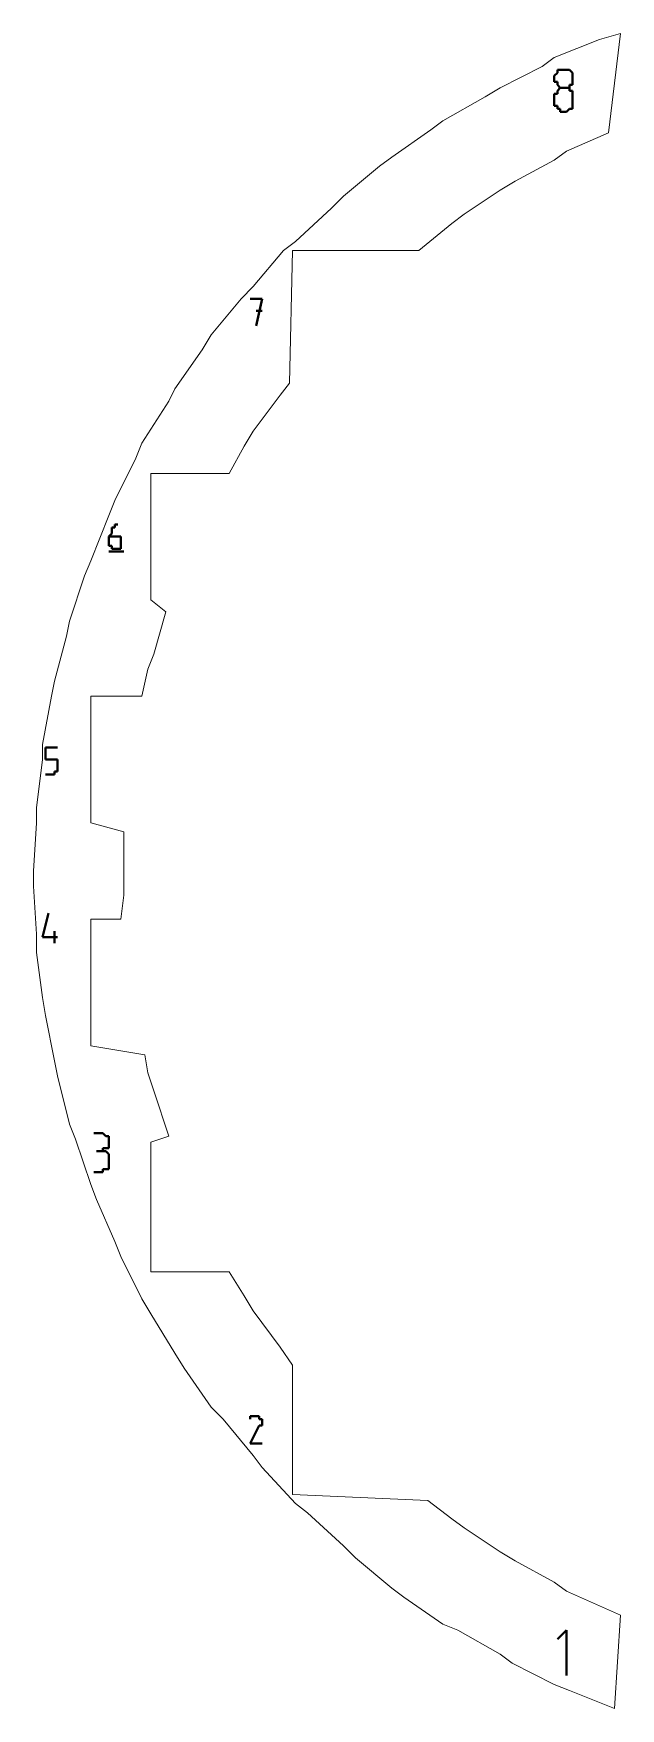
# Model space of a CAD drawing. Header units: centimetres. Extents: x -9.7 to 9.7, y -12.3 to 12.3.
# Drawn here: x -9.66 to -7.71, y 6.6 to 12.16 of the extents above; entities that cross this region are included whole.
import ezdxf

# ---------------------------------------------------------------- set-up
doc = ezdxf.new("R2010")
doc.units = ezdxf.units.CM
doc.header["$MEASUREMENT"] = 0
doc.layers.add('layer 1', color=7, linetype='Continuous')

msp = doc.modelspace()

# ---------------------------------------------------------------- linework, layer by layer
at = {"layer": 'layer 1', "color": 5, "lineweight": 13}
for points in [[(-7.77557, 12.13538), (-7.77557, 12.13538), (-7.92558, 12.07532), (-7.92558, 12.07532)], [(-7.70572, 12.15549), (-7.70572, 12.15549), (-7.77557, 12.13538), (-7.77557, 12.13538)], [(-7.74567, 11.82529), (-7.74567, 11.82529), (-7.70572, 12.15549), (-7.70572, 12.15549)], [(-7.92558, 12.07532), (-7.92558, 12.07532), (-7.96554, 12.04542), (-7.96554, 12.04542)], [(-7.96554, 12.04542), (-7.96554, 12.04542), (-8.10577, 11.97531), (-8.10577, 11.97531)], [(-8.10577, 11.97531), (-8.10577, 11.97531), (-8.15577, 11.94541), (-8.15577, 11.94541)], [(-8.15577, 11.94541), (-8.15577, 11.94541), (-8.29574, 11.86524), (-8.29574, 11.86524)], [(-8.29574, 11.86524), (-8.29574, 11.86524), (-8.33569, 11.83534), (-8.33569, 11.83534)], [(-8.33569, 11.83534), (-8.33569, 11.83534), (-8.4656, 11.74538), (-8.4656, 11.74538)], [(-7.88563, 11.76523), (-7.88563, 11.76523), (-7.74567, 11.82529), (-7.74567, 11.82529)], [(-8.4656, 11.74538), (-8.4656, 11.74538), (-8.50582, 11.71522), (-8.50582, 11.71522)], [(-8.05576, 11.66548), (-8.05576, 11.66548), (-7.92558, 11.73533), (-7.92558, 11.73533)], [(-7.92558, 11.73533), (-7.92558, 11.73533), (-7.88563, 11.76523), (-7.88563, 11.76523)], [(-8.50582, 11.71522), (-8.50582, 11.71522), (-8.62567, 11.61547), (-8.62567, 11.61547)], [(-8.22562, 11.55541), (-8.22562, 11.55541), (-8.10577, 11.63532), (-8.10577, 11.63532)], [(-8.10577, 11.63532), (-8.10577, 11.63532), (-8.05576, 11.66548), (-8.05576, 11.66548)], [(-8.66562, 11.57526), (-8.66562, 11.57526), (-8.78574, 11.46545), (-8.78574, 11.46545)], [(-8.62567, 11.61547), (-8.62567, 11.61547), (-8.66562, 11.57526), (-8.66562, 11.57526)], [(-8.37564, 11.43529), (-8.37564, 11.43529), (-8.26557, 11.52525), (-8.26557, 11.52525)], [(-8.26557, 11.52525), (-8.26557, 11.52525), (-8.22562, 11.55541), (-8.22562, 11.55541)], [(-8.78574, 11.46545), (-8.78574, 11.46545), (-8.8257, 11.43529), (-8.8257, 11.43529)], [(-8.8257, 11.43529), (-8.8257, 11.43529), (-8.92571, 11.31544), (-8.92571, 11.31544)], [(-8.80559, 10.99529), (-8.80559, 10.99529), (-8.7958, 11.43529), (-8.7958, 11.43529)], [(-8.7958, 11.43529), (-8.7958, 11.43529), (-8.37564, 11.43529), (-8.37564, 11.43529)], [(-8.92571, 11.31544), (-8.92571, 11.31544), (-8.96566, 11.27522), (-8.96566, 11.27522)], [(-8.96566, 11.27522), (-8.96566, 11.27522), (-9.06567, 11.15536), (-9.06567, 11.15536)], [(-9.06567, 11.15536), (-9.06567, 11.15536), (-9.09584, 11.10536), (-9.09584, 11.10536)], [(-9.09584, 11.10536), (-9.09584, 11.10536), (-9.18579, 10.97545), (-9.18579, 10.97545)], [(-9.18579, 10.97545), (-9.18579, 10.97545), (-9.20564, 10.93523), (-9.20564, 10.93523)], [(-8.92571, 10.83522), (-8.92571, 10.83522), (-8.83575, 10.95534), (-8.83575, 10.95534)], [(-8.83575, 10.95534), (-8.83575, 10.95534), (-8.80559, 10.99529), (-8.80559, 10.99529)], [(-9.20564, 10.93523), (-9.20564, 10.93523), (-9.29586, 10.79526), (-9.29586, 10.79526)], [(-9.29586, 10.79526), (-9.29586, 10.79526), (-9.31571, 10.74526), (-9.31571, 10.74526)], [(-8.95561, 10.78521), (-8.95561, 10.78521), (-8.92571, 10.83522), (-8.92571, 10.83522)], [(-9.31571, 10.74526), (-9.31571, 10.74526), (-9.38582, 10.60529), (-9.38582, 10.60529)], [(-9.00561, 10.69525), (-9.00561, 10.69525), (-8.95561, 10.78521), (-8.95561, 10.78521)], [(-9.2657, 10.27536), (-9.2657, 10.27536), (-9.2657, 10.69525), (-9.2657, 10.69525)], [(-9.2657, 10.69525), (-9.2657, 10.69525), (-9.00561, 10.69525), (-9.00561, 10.69525)], [(-9.38582, 10.60529), (-9.38582, 10.60529), (-9.40566, 10.55529), (-9.40566, 10.55529)], [(-9.40566, 10.55529), (-9.40566, 10.55529), (-9.46572, 10.40527), (-9.46572, 10.40527)], [(-9.46572, 10.40527), (-9.46572, 10.40527), (-9.48583, 10.35526), (-9.48583, 10.35526)], [(-9.48583, 10.35526), (-9.48583, 10.35526), (-9.53584, 10.20524), (-9.53584, 10.20524)], [(-9.21569, 10.23541), (-9.21569, 10.23541), (-9.2657, 10.27536), (-9.2657, 10.27536)], [(-9.25564, 10.09518), (-9.25564, 10.09518), (-9.21569, 10.23541), (-9.21569, 10.23541)], [(-9.53584, 10.20524), (-9.53584, 10.20524), (-9.54589, 10.15524), (-9.54589, 10.15524)], [(-9.54589, 10.15524), (-9.54589, 10.15524), (-9.58584, 10.00522), (-9.58584, 10.00522)], [(-9.27575, 10.04517), (-9.27575, 10.04517), (-9.25564, 10.09518), (-9.25564, 10.09518)], [(-9.29586, 9.95521), (-9.29586, 9.95521), (-9.27575, 10.04517), (-9.27575, 10.04517)], [(-9.5959, 9.95521), (-9.5959, 9.95521), (-9.6258, 9.7954), (-9.6258, 9.7954)], [(-9.58584, 10.00522), (-9.58584, 10.00522), (-9.5959, 9.95521), (-9.5959, 9.95521)], [(-9.46572, 9.53532), (-9.46572, 9.53532), (-9.46572, 9.95521), (-9.46572, 9.95521)], [(-9.46572, 9.95521), (-9.46572, 9.95521), (-9.29586, 9.95521), (-9.29586, 9.95521)], [(-9.6258, 9.7954), (-9.6258, 9.7954), (-9.6258, 9.7454), (-9.6258, 9.7454)], [(-9.6258, 9.7454), (-9.6258, 9.7454), (-9.64591, 9.58533), (-9.64591, 9.58533)], [(-9.64591, 9.58533), (-9.64591, 9.58533), (-9.64591, 9.53532), (-9.64591, 9.53532)], [(-9.64591, 9.53532), (-9.64591, 9.53532), (-9.65569, 9.37525), (-9.65569, 9.37525)], [(-9.35566, 9.50516), (-9.35566, 9.50516), (-9.46572, 9.53532), (-9.46572, 9.53532)], [(-9.35566, 9.44536), (-9.35566, 9.44536), (-9.35566, 9.50516), (-9.35566, 9.50516)], [(-9.35566, 9.29534), (-9.35566, 9.29534), (-9.35566, 9.44536), (-9.35566, 9.44536)], [(-9.65569, 9.37525), (-9.65569, 9.37525), (-9.65569, 9.32524), (-9.65569, 9.32524)], [(-9.65569, 9.32524), (-9.65569, 9.32524), (-9.64591, 9.16517), (-9.64591, 9.16517)], [(-9.36571, 9.21517), (-9.36571, 9.21517), (-9.35566, 9.29534), (-9.35566, 9.29534)], [(-9.46572, 8.79528), (-9.46572, 8.79528), (-9.46572, 9.21517), (-9.46572, 9.21517)], [(-9.46572, 9.21517), (-9.46572, 9.21517), (-9.36571, 9.21517), (-9.36571, 9.21517)], [(-9.64591, 9.16517), (-9.64591, 9.16517), (-9.64591, 9.10537), (-9.64591, 9.10537)], [(-9.64591, 9.10537), (-9.64591, 9.10537), (-9.6258, 8.95535), (-9.6258, 8.95535)], [(-9.6258, 8.95535), (-9.6258, 8.95535), (-9.61574, 8.89529), (-9.61574, 8.89529)], [(-9.61574, 8.89529), (-9.61574, 8.89529), (-9.58584, 8.74527), (-9.58584, 8.74527)], [(-9.28581, 8.76512), (-9.28581, 8.76512), (-9.46572, 8.79528), (-9.46572, 8.79528)], [(-9.58584, 8.74527), (-9.58584, 8.74527), (-9.57579, 8.69527), (-9.57579, 8.69527)], [(-9.27575, 8.70532), (-9.27575, 8.70532), (-9.28581, 8.76512), (-9.28581, 8.76512)], [(-9.57579, 8.69527), (-9.57579, 8.69527), (-9.53584, 8.53519), (-9.53584, 8.53519)], [(-9.25564, 8.64526), (-9.25564, 8.64526), (-9.27575, 8.70532), (-9.27575, 8.70532)], [(-9.20564, 8.49524), (-9.20564, 8.49524), (-9.25564, 8.64526), (-9.25564, 8.64526)], [(-9.53584, 8.53519), (-9.53584, 8.53519), (-9.51573, 8.48519), (-9.51573, 8.48519)], [(-9.51573, 8.48519), (-9.51573, 8.48519), (-9.46572, 8.33517), (-9.46572, 8.33517)], [(-9.2657, 8.47513), (-9.2657, 8.47513), (-9.20564, 8.49524), (-9.20564, 8.49524)], [(-9.2657, 8.04519), (-9.2657, 8.04519), (-9.2657, 8.47513), (-9.2657, 8.47513)], [(-9.46572, 8.33517), (-9.46572, 8.33517), (-9.44588, 8.28516), (-9.44588, 8.28516)], [(-9.44588, 8.28516), (-9.44588, 8.28516), (-9.38582, 8.1452), (-9.38582, 8.1452)], [(-9.38582, 8.1452), (-9.38582, 8.1452), (-9.36571, 8.09519), (-9.36571, 8.09519)], [(-9.36571, 8.09519), (-9.36571, 8.09519), (-9.29586, 7.95523), (-9.29586, 7.95523)], [(-9.00561, 8.04519), (-9.00561, 8.04519), (-9.2657, 8.04519), (-9.2657, 8.04519)], [(-8.95561, 7.96528), (-8.95561, 7.96528), (-9.00561, 8.04519), (-9.00561, 8.04519)], [(-9.29586, 7.95523), (-9.29586, 7.95523), (-9.2657, 7.90522), (-9.2657, 7.90522)], [(-8.92571, 7.91528), (-8.92571, 7.91528), (-8.95561, 7.96528), (-8.95561, 7.96528)], [(-9.2657, 7.90522), (-9.2657, 7.90522), (-9.18579, 7.77531), (-9.18579, 7.77531)], [(-8.83575, 7.79515), (-8.83575, 7.79515), (-8.92571, 7.91528), (-8.92571, 7.91528)], [(-8.7958, 7.73509), (-8.7958, 7.73509), (-8.83575, 7.79515), (-8.83575, 7.79515)], [(-9.18579, 7.77531), (-9.18579, 7.77531), (-9.15563, 7.7253), (-9.15563, 7.7253)], [(-8.7958, 7.30515), (-8.7958, 7.30515), (-8.7958, 7.73509), (-8.7958, 7.73509)], [(-9.15563, 7.7253), (-9.15563, 7.7253), (-9.06567, 7.59513), (-9.06567, 7.59513)], [(-9.06567, 7.59513), (-9.06567, 7.59513), (-9.02572, 7.55518), (-9.02572, 7.55518)], [(-9.02572, 7.55518), (-9.02572, 7.55518), (-8.92571, 7.43532), (-8.92571, 7.43532)], [(-8.92571, 7.43532), (-8.92571, 7.43532), (-8.89581, 7.3951), (-8.89581, 7.3951)], [(-8.89581, 7.3951), (-8.89581, 7.3951), (-8.78574, 7.27525), (-8.78574, 7.27525)], [(-8.34574, 7.2853), (-8.34574, 7.2853), (-8.7958, 7.30515), (-8.7958, 7.30515)], [(-8.26557, 7.22524), (-8.26557, 7.22524), (-8.34574, 7.2853), (-8.34574, 7.2853)], [(-8.78574, 7.27525), (-8.78574, 7.27525), (-8.74579, 7.24509), (-8.74579, 7.24509)], [(-8.74579, 7.24509), (-8.74579, 7.24509), (-8.62567, 7.13528), (-8.62567, 7.13528)], [(-8.22562, 7.19508), (-8.22562, 7.19508), (-8.26557, 7.22524), (-8.26557, 7.22524)], [(-8.10577, 7.11518), (-8.10577, 7.11518), (-8.22562, 7.19508), (-8.22562, 7.19508)], [(-8.62567, 7.13528), (-8.62567, 7.13528), (-8.58572, 7.09507), (-8.58572, 7.09507)], [(-8.58572, 7.09507), (-8.58572, 7.09507), (-8.4656, 6.99505), (-8.4656, 6.99505)], [(-8.05576, 7.08528), (-8.05576, 7.08528), (-8.10577, 7.11518), (-8.10577, 7.11518)], [(-7.92558, 7.01516), (-7.92558, 7.01516), (-8.05576, 7.08528), (-8.05576, 7.08528)], [(-7.88563, 6.98526), (-7.88563, 6.98526), (-7.92558, 7.01516), (-7.92558, 7.01516)], [(-8.4656, 6.99505), (-8.4656, 6.99505), (-8.42565, 6.96516), (-8.42565, 6.96516)], [(-8.42565, 6.96516), (-8.42565, 6.96516), (-8.29574, 6.8752), (-8.29574, 6.8752)], [(-7.70572, 6.9051), (-7.70572, 6.9051), (-7.88563, 6.98526), (-7.88563, 6.98526)], [(-7.72556, 6.59527), (-7.72556, 6.59527), (-7.70572, 6.9051), (-7.70572, 6.9051)], [(-8.29574, 6.8752), (-8.29574, 6.8752), (-8.24573, 6.85509), (-8.24573, 6.85509)], [(-8.24573, 6.85509), (-8.24573, 6.85509), (-8.10577, 6.77519), (-8.10577, 6.77519)], [(-8.10577, 6.77519), (-8.10577, 6.77519), (-8.06555, 6.74529), (-8.06555, 6.74529)], [(-8.06555, 6.74529), (-8.06555, 6.74529), (-7.92558, 6.67517), (-7.92558, 6.67517)], [(-7.92558, 6.67517), (-7.92558, 6.67517), (-7.87558, 6.65506), (-7.87558, 6.65506)], [(-7.87558, 6.65506), (-7.87558, 6.65506), (-7.72556, 6.59527), (-7.72556, 6.59527)]]:
    msp.add_open_spline(points, degree=3, dxfattribs=at)
at = {"layer": 'layer 1', "color": 1, "lineweight": 40}
for points in [[(-7.91553, 12.02531), (-7.91553, 12.02531), (-7.92558, 12.01526), (-7.92558, 12.01526)], [(-7.92558, 12.01526), (-7.92558, 12.01526), (-7.92558, 12.01526), (-7.92558, 12.01526)], [(-7.92558, 12.01526), (-7.92558, 12.01526), (-7.92558, 12.00547), (-7.92558, 12.00547)], [(-7.90574, 12.03537), (-7.90574, 12.03537), (-7.91553, 12.03537), (-7.91553, 12.03537)], [(-7.91553, 12.03537), (-7.91553, 12.03537), (-7.91553, 12.02531), (-7.91553, 12.02531)], [(-7.91553, 12.02531), (-7.91553, 12.02531), (-7.91553, 12.02531), (-7.91553, 12.02531)], [(-7.89569, 12.03537), (-7.89569, 12.03537), (-7.90574, 12.03537), (-7.90574, 12.03537)], [(-7.90574, 12.03537), (-7.90574, 12.03537), (-7.90574, 12.03537), (-7.90574, 12.03537)], [(-7.88563, 12.03537), (-7.88563, 12.03537), (-7.89569, 12.03537), (-7.89569, 12.03537)], [(-7.89569, 12.03537), (-7.89569, 12.03537), (-7.89569, 12.03537), (-7.89569, 12.03537)], [(-7.89569, 12.03537), (-7.89569, 12.03537), (-7.89569, 12.03537), (-7.89569, 12.03537)], [(-7.87558, 12.03537), (-7.87558, 12.03537), (-7.88563, 12.03537), (-7.88563, 12.03537)], [(-7.88563, 12.03537), (-7.88563, 12.03537), (-7.88563, 12.03537), (-7.88563, 12.03537)], [(-7.86552, 12.02531), (-7.86552, 12.02531), (-7.87558, 12.03537), (-7.87558, 12.03537)], [(-7.87558, 12.03537), (-7.87558, 12.03537), (-7.87558, 12.03537), (-7.87558, 12.03537)], [(-7.86552, 12.01526), (-7.86552, 12.01526), (-7.86552, 12.02531), (-7.86552, 12.02531)], [(-7.86552, 12.02531), (-7.86552, 12.02531), (-7.86552, 12.02531), (-7.86552, 12.02531)], [(-7.86552, 12.00547), (-7.86552, 12.00547), (-7.86552, 12.01526), (-7.86552, 12.01526)], [(-7.86552, 12.01526), (-7.86552, 12.01526), (-7.86552, 12.01526), (-7.86552, 12.01526)], [(-7.92558, 12.00547), (-7.92558, 12.00547), (-7.92558, 12.00547), (-7.92558, 12.00547)], [(-7.92558, 12.00547), (-7.92558, 12.00547), (-7.92558, 12.00547), (-7.92558, 12.00547)], [(-7.92558, 12.00547), (-7.92558, 12.00547), (-7.92558, 11.99541), (-7.92558, 11.99541)], [(-7.92558, 11.99541), (-7.92558, 11.99541), (-7.91553, 11.99541), (-7.91553, 11.99541)], [(-7.91553, 11.95546), (-7.91553, 11.95546), (-7.92558, 11.95546), (-7.92558, 11.95546)], [(-7.92558, 11.95546), (-7.92558, 11.95546), (-7.92558, 11.94541), (-7.92558, 11.94541)], [(-7.91553, 11.99541), (-7.91553, 11.99541), (-7.91553, 11.98536), (-7.91553, 11.98536)], [(-7.91553, 11.98536), (-7.91553, 11.98536), (-7.91553, 11.98536), (-7.91553, 11.98536)], [(-7.91553, 11.98536), (-7.91553, 11.98536), (-7.90574, 11.97531), (-7.90574, 11.97531)], [(-7.90574, 11.97531), (-7.90574, 11.97531), (-7.91553, 11.96525), (-7.91553, 11.96525)], [(-7.91553, 11.96525), (-7.91553, 11.96525), (-7.91553, 11.96525), (-7.91553, 11.96525)], [(-7.91553, 11.96525), (-7.91553, 11.96525), (-7.91553, 11.95546), (-7.91553, 11.95546)], [(-7.89569, 11.97531), (-7.89569, 11.97531), (-7.90574, 11.97531), (-7.90574, 11.97531)], [(-7.90574, 11.97531), (-7.90574, 11.97531), (-7.90574, 11.97531), (-7.90574, 11.97531)], [(-7.90574, 11.97531), (-7.90574, 11.97531), (-7.90574, 11.97531), (-7.90574, 11.97531)], [(-7.90574, 11.97531), (-7.90574, 11.97531), (-7.89569, 11.97531), (-7.89569, 11.97531)], [(-7.88563, 11.97531), (-7.88563, 11.97531), (-7.89569, 11.97531), (-7.89569, 11.97531)], [(-7.89569, 11.97531), (-7.89569, 11.97531), (-7.89569, 11.97531), (-7.89569, 11.97531)], [(-7.89569, 11.97531), (-7.89569, 11.97531), (-7.89569, 11.97531), (-7.89569, 11.97531)], [(-7.89569, 11.97531), (-7.89569, 11.97531), (-7.89569, 11.97531), (-7.89569, 11.97531)], [(-7.89569, 11.97531), (-7.89569, 11.97531), (-7.89569, 11.97531), (-7.89569, 11.97531)], [(-7.89569, 11.97531), (-7.89569, 11.97531), (-7.88563, 11.97531), (-7.88563, 11.97531)], [(-7.87558, 11.97531), (-7.87558, 11.97531), (-7.88563, 11.97531), (-7.88563, 11.97531)], [(-7.88563, 11.97531), (-7.88563, 11.97531), (-7.88563, 11.97531), (-7.88563, 11.97531)], [(-7.88563, 11.97531), (-7.88563, 11.97531), (-7.88563, 11.97531), (-7.88563, 11.97531)], [(-7.88563, 11.97531), (-7.88563, 11.97531), (-7.87558, 11.97531), (-7.87558, 11.97531)], [(-7.87558, 11.97531), (-7.87558, 11.97531), (-7.87558, 11.98536), (-7.87558, 11.98536)], [(-7.87558, 11.98536), (-7.87558, 11.98536), (-7.86552, 11.98536), (-7.86552, 11.98536)], [(-7.87558, 11.96525), (-7.87558, 11.96525), (-7.87558, 11.97531), (-7.87558, 11.97531)], [(-7.86552, 11.96525), (-7.86552, 11.96525), (-7.87558, 11.96525), (-7.87558, 11.96525)], [(-7.86552, 12.00547), (-7.86552, 12.00547), (-7.86552, 12.00547), (-7.86552, 12.00547)], [(-7.86552, 11.99541), (-7.86552, 11.99541), (-7.86552, 12.00547), (-7.86552, 12.00547)], [(-7.86552, 12.00547), (-7.86552, 12.00547), (-7.86552, 12.00547), (-7.86552, 12.00547)], [(-7.86552, 11.98536), (-7.86552, 11.98536), (-7.86552, 11.99541), (-7.86552, 11.99541)], [(-7.86552, 11.99541), (-7.86552, 11.99541), (-7.86552, 11.99541), (-7.86552, 11.99541)], [(-7.86552, 11.95546), (-7.86552, 11.95546), (-7.86552, 11.96525), (-7.86552, 11.96525)], [(-7.86552, 11.94541), (-7.86552, 11.94541), (-7.86552, 11.95546), (-7.86552, 11.95546)], [(-7.86552, 11.95546), (-7.86552, 11.95546), (-7.86552, 11.95546), (-7.86552, 11.95546)], [(-7.92558, 11.94541), (-7.92558, 11.94541), (-7.92558, 11.94541), (-7.92558, 11.94541)], [(-7.92558, 11.94541), (-7.92558, 11.94541), (-7.92558, 11.9253), (-7.92558, 11.9253)], [(-7.92558, 11.9253), (-7.92558, 11.9253), (-7.92558, 11.9253), (-7.92558, 11.9253)], [(-7.92558, 11.9253), (-7.92558, 11.9253), (-7.92558, 11.9253), (-7.92558, 11.9253)], [(-7.92558, 11.9253), (-7.92558, 11.9253), (-7.92558, 11.91525), (-7.92558, 11.91525)], [(-7.92558, 11.91525), (-7.92558, 11.91525), (-7.91553, 11.91525), (-7.91553, 11.91525)], [(-7.91553, 11.91525), (-7.91553, 11.91525), (-7.91553, 11.90546), (-7.91553, 11.90546)], [(-7.91553, 11.90546), (-7.91553, 11.90546), (-7.91553, 11.90546), (-7.91553, 11.90546)], [(-7.91553, 11.90546), (-7.91553, 11.90546), (-7.90574, 11.90546), (-7.90574, 11.90546)], [(-7.90574, 11.90546), (-7.90574, 11.90546), (-7.90574, 11.8954), (-7.90574, 11.8954)], [(-7.88563, 11.8954), (-7.88563, 11.8954), (-7.87558, 11.90546), (-7.87558, 11.90546)], [(-7.87558, 11.90546), (-7.87558, 11.90546), (-7.87558, 11.90546), (-7.87558, 11.90546)], [(-7.87558, 11.90546), (-7.87558, 11.90546), (-7.86552, 11.90546), (-7.86552, 11.90546)], [(-7.86552, 11.9253), (-7.86552, 11.9253), (-7.86552, 11.94541), (-7.86552, 11.94541)], [(-7.86552, 11.94541), (-7.86552, 11.94541), (-7.86552, 11.94541), (-7.86552, 11.94541)], [(-7.86552, 11.94541), (-7.86552, 11.94541), (-7.86552, 11.94541), (-7.86552, 11.94541)], [(-7.86552, 11.91525), (-7.86552, 11.91525), (-7.86552, 11.9253), (-7.86552, 11.9253)], [(-7.86552, 11.9253), (-7.86552, 11.9253), (-7.86552, 11.9253), (-7.86552, 11.9253)], [(-7.86552, 11.90546), (-7.86552, 11.90546), (-7.86552, 11.91525), (-7.86552, 11.91525)], [(-7.86552, 11.91525), (-7.86552, 11.91525), (-7.86552, 11.91525), (-7.86552, 11.91525)], [(-7.90574, 11.8954), (-7.90574, 11.8954), (-7.89569, 11.8954), (-7.89569, 11.8954)], [(-7.89569, 11.8954), (-7.89569, 11.8954), (-7.89569, 11.8954), (-7.89569, 11.8954)], [(-7.89569, 11.8954), (-7.89569, 11.8954), (-7.89569, 11.8954), (-7.89569, 11.8954)], [(-7.89569, 11.8954), (-7.89569, 11.8954), (-7.88563, 11.8954), (-7.88563, 11.8954)], [(-7.88563, 11.8954), (-7.88563, 11.8954), (-7.88563, 11.8954), (-7.88563, 11.8954)], [(-8.89581, 11.27522), (-8.89581, 11.27522), (-8.93576, 11.27522), (-8.93576, 11.27522)], [(-8.91566, 11.18526), (-8.91566, 11.18526), (-8.89581, 11.27522), (-8.89581, 11.27522)], [(-8.89581, 11.23527), (-8.89581, 11.23527), (-8.91566, 11.23527), (-8.91566, 11.23527)], [(-9.38582, 10.51534), (-9.38582, 10.51534), (-9.39587, 10.51534), (-9.39587, 10.51534)], [(-9.39587, 10.51534), (-9.39587, 10.51534), (-9.39587, 10.51534), (-9.39587, 10.51534)], [(-9.39587, 10.51534), (-9.39587, 10.51534), (-9.39587, 10.50528), (-9.39587, 10.50528)], [(-9.37577, 10.52539), (-9.37577, 10.52539), (-9.38582, 10.52539), (-9.38582, 10.52539)], [(-9.38582, 10.52539), (-9.38582, 10.52539), (-9.38582, 10.51534), (-9.38582, 10.51534)], [(-9.37577, 10.52539), (-9.37577, 10.52539), (-9.37577, 10.52539), (-9.37577, 10.52539)], [(-9.37577, 10.52539), (-9.37577, 10.52539), (-9.37577, 10.52539), (-9.37577, 10.52539)], [(-9.39587, 10.49523), (-9.39587, 10.49523), (-9.40566, 10.48544), (-9.40566, 10.48544)], [(-9.40566, 10.48544), (-9.40566, 10.48544), (-9.40566, 10.46533), (-9.40566, 10.46533)], [(-9.38582, 10.48544), (-9.38582, 10.48544), (-9.40566, 10.48544), (-9.40566, 10.48544)], [(-9.40566, 10.46533), (-9.40566, 10.46533), (-9.40566, 10.46533), (-9.40566, 10.46533)], [(-9.40566, 10.46533), (-9.40566, 10.46533), (-9.40566, 10.45527), (-9.40566, 10.45527)], [(-9.40566, 10.45527), (-9.40566, 10.45527), (-9.39587, 10.45527), (-9.39587, 10.45527)], [(-9.39587, 10.50528), (-9.39587, 10.50528), (-9.39587, 10.50528), (-9.39587, 10.50528)], [(-9.39587, 10.50528), (-9.39587, 10.50528), (-9.39587, 10.49523), (-9.39587, 10.49523)], [(-9.39587, 10.45527), (-9.39587, 10.45527), (-9.39587, 10.45527), (-9.39587, 10.45527)], [(-9.39587, 10.45527), (-9.39587, 10.45527), (-9.39587, 10.44522), (-9.39587, 10.44522)], [(-9.37577, 10.48544), (-9.37577, 10.48544), (-9.38582, 10.48544), (-9.38582, 10.48544)], [(-9.36571, 10.48544), (-9.36571, 10.48544), (-9.37577, 10.48544), (-9.37577, 10.48544)], [(-9.37577, 10.48544), (-9.37577, 10.48544), (-9.37577, 10.48544), (-9.37577, 10.48544)], [(-9.37577, 10.48544), (-9.37577, 10.48544), (-9.37577, 10.48544), (-9.37577, 10.48544)], [(-9.36571, 10.47538), (-9.36571, 10.47538), (-9.36571, 10.48544), (-9.36571, 10.48544)], [(-9.36571, 10.48544), (-9.36571, 10.48544), (-9.36571, 10.48544), (-9.36571, 10.48544)], [(-9.36571, 10.48544), (-9.36571, 10.48544), (-9.36571, 10.48544), (-9.36571, 10.48544)], [(-9.36571, 10.46533), (-9.36571, 10.46533), (-9.36571, 10.47538), (-9.36571, 10.47538)], [(-9.36571, 10.47538), (-9.36571, 10.47538), (-9.36571, 10.47538), (-9.36571, 10.47538)], [(-9.36571, 10.47538), (-9.36571, 10.47538), (-9.36571, 10.47538), (-9.36571, 10.47538)], [(-9.36571, 10.47538), (-9.36571, 10.47538), (-9.36571, 10.47538), (-9.36571, 10.47538)], [(-9.36571, 10.45527), (-9.36571, 10.45527), (-9.36571, 10.46533), (-9.36571, 10.46533)], [(-9.36571, 10.44522), (-9.36571, 10.44522), (-9.36571, 10.45527), (-9.36571, 10.45527)], [(-9.36571, 10.45527), (-9.36571, 10.45527), (-9.36571, 10.45527), (-9.36571, 10.45527)], [(-9.36571, 10.45527), (-9.36571, 10.45527), (-9.36571, 10.45527), (-9.36571, 10.45527)], [(-9.40566, 10.43542), (-9.40566, 10.43542), (-9.35566, 10.43542), (-9.35566, 10.43542)], [(-9.39587, 10.44522), (-9.39587, 10.44522), (-9.39587, 10.44522), (-9.39587, 10.44522)], [(-9.39587, 10.44522), (-9.39587, 10.44522), (-9.39587, 10.44522), (-9.39587, 10.44522)], [(-9.39587, 10.44522), (-9.39587, 10.44522), (-9.38582, 10.44522), (-9.38582, 10.44522)], [(-9.38582, 10.44522), (-9.38582, 10.44522), (-9.38582, 10.44522), (-9.38582, 10.44522)], [(-9.38582, 10.44522), (-9.38582, 10.44522), (-9.38582, 10.44522), (-9.38582, 10.44522)], [(-9.38582, 10.44522), (-9.38582, 10.44522), (-9.38582, 10.44522), (-9.38582, 10.44522)], [(-9.38582, 10.44522), (-9.38582, 10.44522), (-9.37577, 10.44522), (-9.37577, 10.44522)], [(-9.37577, 10.44522), (-9.37577, 10.44522), (-9.37577, 10.44522), (-9.37577, 10.44522)], [(-9.37577, 10.44522), (-9.37577, 10.44522), (-9.37577, 10.44522), (-9.37577, 10.44522)], [(-9.37577, 10.44522), (-9.37577, 10.44522), (-9.36571, 10.44522), (-9.36571, 10.44522)], [(-9.36571, 10.44522), (-9.36571, 10.44522), (-9.36571, 10.44522), (-9.36571, 10.44522)], [(-9.61574, 9.7454), (-9.61574, 9.7454), (-9.61574, 9.78535), (-9.61574, 9.78535)], [(-9.61574, 9.78535), (-9.61574, 9.78535), (-9.57579, 9.78535), (-9.57579, 9.78535)], [(-9.5959, 9.7454), (-9.5959, 9.7454), (-9.61574, 9.7454), (-9.61574, 9.7454)], [(-9.58584, 9.7454), (-9.58584, 9.7454), (-9.5959, 9.7454), (-9.5959, 9.7454)], [(-9.57579, 9.7454), (-9.57579, 9.7454), (-9.58584, 9.7454), (-9.58584, 9.7454)], [(-9.58584, 9.7454), (-9.58584, 9.7454), (-9.58584, 9.7454), (-9.58584, 9.7454)], [(-9.58584, 9.7454), (-9.58584, 9.7454), (-9.58584, 9.7454), (-9.58584, 9.7454)], [(-9.57579, 9.73534), (-9.57579, 9.73534), (-9.57579, 9.7454), (-9.57579, 9.7454)], [(-9.57579, 9.7454), (-9.57579, 9.7454), (-9.57579, 9.7454), (-9.57579, 9.7454)], [(-9.57579, 9.72529), (-9.57579, 9.72529), (-9.57579, 9.73534), (-9.57579, 9.73534)], [(-9.57579, 9.73534), (-9.57579, 9.73534), (-9.57579, 9.73534), (-9.57579, 9.73534)], [(-9.57579, 9.73534), (-9.57579, 9.73534), (-9.57579, 9.73534), (-9.57579, 9.73534)], [(-9.61574, 9.69539), (-9.61574, 9.69539), (-9.5959, 9.69539), (-9.5959, 9.69539)], [(-9.5959, 9.69539), (-9.5959, 9.69539), (-9.5959, 9.69539), (-9.5959, 9.69539)], [(-9.5959, 9.69539), (-9.5959, 9.69539), (-9.58584, 9.69539), (-9.58584, 9.69539)], [(-9.58584, 9.69539), (-9.58584, 9.69539), (-9.58584, 9.70518), (-9.58584, 9.70518)], [(-9.58584, 9.70518), (-9.58584, 9.70518), (-9.58584, 9.70518), (-9.58584, 9.70518)], [(-9.58584, 9.70518), (-9.58584, 9.70518), (-9.57579, 9.70518), (-9.57579, 9.70518)], [(-9.57579, 9.71524), (-9.57579, 9.71524), (-9.57579, 9.72529), (-9.57579, 9.72529)], [(-9.57579, 9.72529), (-9.57579, 9.72529), (-9.57579, 9.72529), (-9.57579, 9.72529)], [(-9.57579, 9.70518), (-9.57579, 9.70518), (-9.57579, 9.71524), (-9.57579, 9.71524)], [(-9.57579, 9.71524), (-9.57579, 9.71524), (-9.57579, 9.71524), (-9.57579, 9.71524)], [(-9.57579, 9.71524), (-9.57579, 9.71524), (-9.57579, 9.71524), (-9.57579, 9.71524)], [(-9.57579, 9.70518), (-9.57579, 9.70518), (-9.57579, 9.70518), (-9.57579, 9.70518)], [(-9.57579, 9.70518), (-9.57579, 9.70518), (-9.57579, 9.70518), (-9.57579, 9.70518)], [(-9.6258, 9.15538), (-9.6258, 9.15538), (-9.60569, 9.23528), (-9.60569, 9.23528)], [(-9.58584, 9.13527), (-9.58584, 9.13527), (-9.58584, 9.17522), (-9.58584, 9.17522)], [(-9.57579, 9.15538), (-9.57579, 9.15538), (-9.6258, 9.15538), (-9.6258, 9.15538)], [(-9.42577, 8.5053), (-9.42577, 8.5053), (-9.45567, 8.5053), (-9.45567, 8.5053)], [(-9.41572, 8.49524), (-9.41572, 8.49524), (-9.42577, 8.5053), (-9.42577, 8.5053)], [(-9.42577, 8.5053), (-9.42577, 8.5053), (-9.42577, 8.5053), (-9.42577, 8.5053)], [(-9.42577, 8.5053), (-9.42577, 8.5053), (-9.42577, 8.5053), (-9.42577, 8.5053)], [(-9.42577, 8.44524), (-9.42577, 8.44524), (-9.42577, 8.45529), (-9.42577, 8.45529)], [(-9.42577, 8.45529), (-9.42577, 8.45529), (-9.41572, 8.45529), (-9.41572, 8.45529)], [(-9.40566, 8.49524), (-9.40566, 8.49524), (-9.41572, 8.49524), (-9.41572, 8.49524)], [(-9.41572, 8.49524), (-9.41572, 8.49524), (-9.41572, 8.49524), (-9.41572, 8.49524)], [(-9.41572, 8.45529), (-9.41572, 8.45529), (-9.41572, 8.45529), (-9.41572, 8.45529)], [(-9.41572, 8.45529), (-9.41572, 8.45529), (-9.40566, 8.45529), (-9.40566, 8.45529)], [(-9.40566, 8.48519), (-9.40566, 8.48519), (-9.40566, 8.49524), (-9.40566, 8.49524)], [(-9.40566, 8.47513), (-9.40566, 8.47513), (-9.40566, 8.48519), (-9.40566, 8.48519)], [(-9.40566, 8.48519), (-9.40566, 8.48519), (-9.40566, 8.48519), (-9.40566, 8.48519)], [(-9.40566, 8.48519), (-9.40566, 8.48519), (-9.40566, 8.48519), (-9.40566, 8.48519)], [(-9.40566, 8.46534), (-9.40566, 8.46534), (-9.40566, 8.47513), (-9.40566, 8.47513)], [(-9.40566, 8.47513), (-9.40566, 8.47513), (-9.40566, 8.47513), (-9.40566, 8.47513)], [(-9.40566, 8.47513), (-9.40566, 8.47513), (-9.40566, 8.47513), (-9.40566, 8.47513)], [(-9.40566, 8.45529), (-9.40566, 8.45529), (-9.40566, 8.46534), (-9.40566, 8.46534)], [(-9.40566, 8.46534), (-9.40566, 8.46534), (-9.40566, 8.46534), (-9.40566, 8.46534)], [(-9.42577, 8.44524), (-9.42577, 8.44524), (-9.44588, 8.44524), (-9.44588, 8.44524)], [(-9.44588, 8.44524), (-9.44588, 8.44524), (-9.42577, 8.44524), (-9.42577, 8.44524)], [(-9.41572, 8.44524), (-9.41572, 8.44524), (-9.42577, 8.44524), (-9.42577, 8.44524)], [(-9.42577, 8.44524), (-9.42577, 8.44524), (-9.42577, 8.44524), (-9.42577, 8.44524)], [(-9.42577, 8.44524), (-9.42577, 8.44524), (-9.42577, 8.44524), (-9.42577, 8.44524)], [(-9.42577, 8.44524), (-9.42577, 8.44524), (-9.42577, 8.44524), (-9.42577, 8.44524)], [(-9.42577, 8.44524), (-9.42577, 8.44524), (-9.42577, 8.44524), (-9.42577, 8.44524)], [(-9.40566, 8.43518), (-9.40566, 8.43518), (-9.41572, 8.44524), (-9.41572, 8.44524)], [(-9.41572, 8.44524), (-9.41572, 8.44524), (-9.41572, 8.44524), (-9.41572, 8.44524)], [(-9.40566, 8.42513), (-9.40566, 8.42513), (-9.40566, 8.43518), (-9.40566, 8.43518)], [(-9.40566, 8.43518), (-9.40566, 8.43518), (-9.40566, 8.43518), (-9.40566, 8.43518)], [(-9.40566, 8.43518), (-9.40566, 8.43518), (-9.40566, 8.43518), (-9.40566, 8.43518)], [(-9.40566, 8.40528), (-9.40566, 8.40528), (-9.40566, 8.42513), (-9.40566, 8.42513)], [(-9.40566, 8.42513), (-9.40566, 8.42513), (-9.40566, 8.42513), (-9.40566, 8.42513)], [(-9.40566, 8.42513), (-9.40566, 8.42513), (-9.40566, 8.42513), (-9.40566, 8.42513)], [(-9.40566, 8.39523), (-9.40566, 8.39523), (-9.40566, 8.40528), (-9.40566, 8.40528)], [(-9.40566, 8.40528), (-9.40566, 8.40528), (-9.40566, 8.40528), (-9.40566, 8.40528)], [(-9.45567, 8.37512), (-9.45567, 8.37512), (-9.42577, 8.37512), (-9.42577, 8.37512)], [(-9.42577, 8.37512), (-9.42577, 8.37512), (-9.42577, 8.38518), (-9.42577, 8.38518)], [(-9.42577, 8.38518), (-9.42577, 8.38518), (-9.41572, 8.38518), (-9.41572, 8.38518)], [(-9.42577, 8.37512), (-9.42577, 8.37512), (-9.42577, 8.37512), (-9.42577, 8.37512)], [(-9.42577, 8.37512), (-9.42577, 8.37512), (-9.42577, 8.37512), (-9.42577, 8.37512)], [(-9.41572, 8.38518), (-9.41572, 8.38518), (-9.41572, 8.38518), (-9.41572, 8.38518)], [(-9.41572, 8.38518), (-9.41572, 8.38518), (-9.40566, 8.38518), (-9.40566, 8.38518)], [(-9.40566, 8.38518), (-9.40566, 8.38518), (-9.40566, 8.39523), (-9.40566, 8.39523)], [(-9.40566, 8.39523), (-9.40566, 8.39523), (-9.40566, 8.39523), (-9.40566, 8.39523)], [(-8.92571, 7.56523), (-8.92571, 7.56523), (-8.93576, 7.56523), (-8.93576, 7.56523)], [(-8.93576, 7.56523), (-8.93576, 7.56523), (-8.93576, 7.55518), (-8.93576, 7.55518)], [(-8.91566, 7.56523), (-8.91566, 7.56523), (-8.92571, 7.56523), (-8.92571, 7.56523)], [(-8.92571, 7.56523), (-8.92571, 7.56523), (-8.92571, 7.56523), (-8.92571, 7.56523)], [(-8.92571, 7.56523), (-8.92571, 7.56523), (-8.92571, 7.56523), (-8.92571, 7.56523)], [(-8.9056, 7.56523), (-8.9056, 7.56523), (-8.91566, 7.56523), (-8.91566, 7.56523)], [(-8.91566, 7.56523), (-8.91566, 7.56523), (-8.91566, 7.56523), (-8.91566, 7.56523)], [(-8.91566, 7.56523), (-8.91566, 7.56523), (-8.91566, 7.56523), (-8.91566, 7.56523)], [(-8.9056, 7.55518), (-8.9056, 7.55518), (-8.9056, 7.56523), (-8.9056, 7.56523)], [(-8.9056, 7.56523), (-8.9056, 7.56523), (-8.9056, 7.56523), (-8.9056, 7.56523)], [(-8.9056, 7.56523), (-8.9056, 7.56523), (-8.9056, 7.56523), (-8.9056, 7.56523)], [(-8.93576, 7.55518), (-8.93576, 7.55518), (-8.93576, 7.55518), (-8.93576, 7.55518)], [(-8.93576, 7.55518), (-8.93576, 7.55518), (-8.93576, 7.55518), (-8.93576, 7.55518)], [(-8.93576, 7.47527), (-8.93576, 7.47527), (-8.9056, 7.53507), (-8.9056, 7.53507)], [(-8.89581, 7.55518), (-8.89581, 7.55518), (-8.9056, 7.55518), (-8.9056, 7.55518)], [(-8.9056, 7.55518), (-8.9056, 7.55518), (-8.9056, 7.55518), (-8.9056, 7.55518)], [(-8.9056, 7.53507), (-8.9056, 7.53507), (-8.9056, 7.53507), (-8.9056, 7.53507)], [(-8.9056, 7.53507), (-8.9056, 7.53507), (-8.9056, 7.53507), (-8.9056, 7.53507)], [(-8.9056, 7.53507), (-8.9056, 7.53507), (-8.9056, 7.53507), (-8.9056, 7.53507)], [(-8.9056, 7.53507), (-8.9056, 7.53507), (-8.9056, 7.53507), (-8.9056, 7.53507)], [(-8.9056, 7.53507), (-8.9056, 7.53507), (-8.9056, 7.53507), (-8.9056, 7.53507)], [(-8.9056, 7.53507), (-8.9056, 7.53507), (-8.9056, 7.53507), (-8.9056, 7.53507)], [(-8.9056, 7.53507), (-8.9056, 7.53507), (-8.9056, 7.53507), (-8.9056, 7.53507)], [(-8.9056, 7.53507), (-8.9056, 7.53507), (-8.9056, 7.53507), (-8.9056, 7.53507)], [(-8.9056, 7.53507), (-8.9056, 7.53507), (-8.9056, 7.53507), (-8.9056, 7.53507)], [(-8.9056, 7.53507), (-8.9056, 7.53507), (-8.9056, 7.53507), (-8.9056, 7.53507)], [(-8.9056, 7.53507), (-8.9056, 7.53507), (-8.9056, 7.53507), (-8.9056, 7.53507)], [(-8.9056, 7.53507), (-8.9056, 7.53507), (-8.89581, 7.53507), (-8.89581, 7.53507)], [(-8.89581, 7.54512), (-8.89581, 7.54512), (-8.89581, 7.55518), (-8.89581, 7.55518)], [(-8.89581, 7.53507), (-8.89581, 7.53507), (-8.89581, 7.54512), (-8.89581, 7.54512)], [(-8.89581, 7.54512), (-8.89581, 7.54512), (-8.89581, 7.54512), (-8.89581, 7.54512)], [(-8.89581, 7.54512), (-8.89581, 7.54512), (-8.89581, 7.54512), (-8.89581, 7.54512)], [(-8.89581, 7.47527), (-8.89581, 7.47527), (-8.93576, 7.47527), (-8.93576, 7.47527)], [(-7.88563, 6.85509), (-7.88563, 6.85509), (-7.91553, 6.82519), (-7.91553, 6.82519)], [(-7.88563, 6.70507), (-7.88563, 6.70507), (-7.88563, 6.85509), (-7.88563, 6.85509)]]:
    msp.add_open_spline(points, degree=3, dxfattribs=at)

doc.saveas('drawing.dxf')
